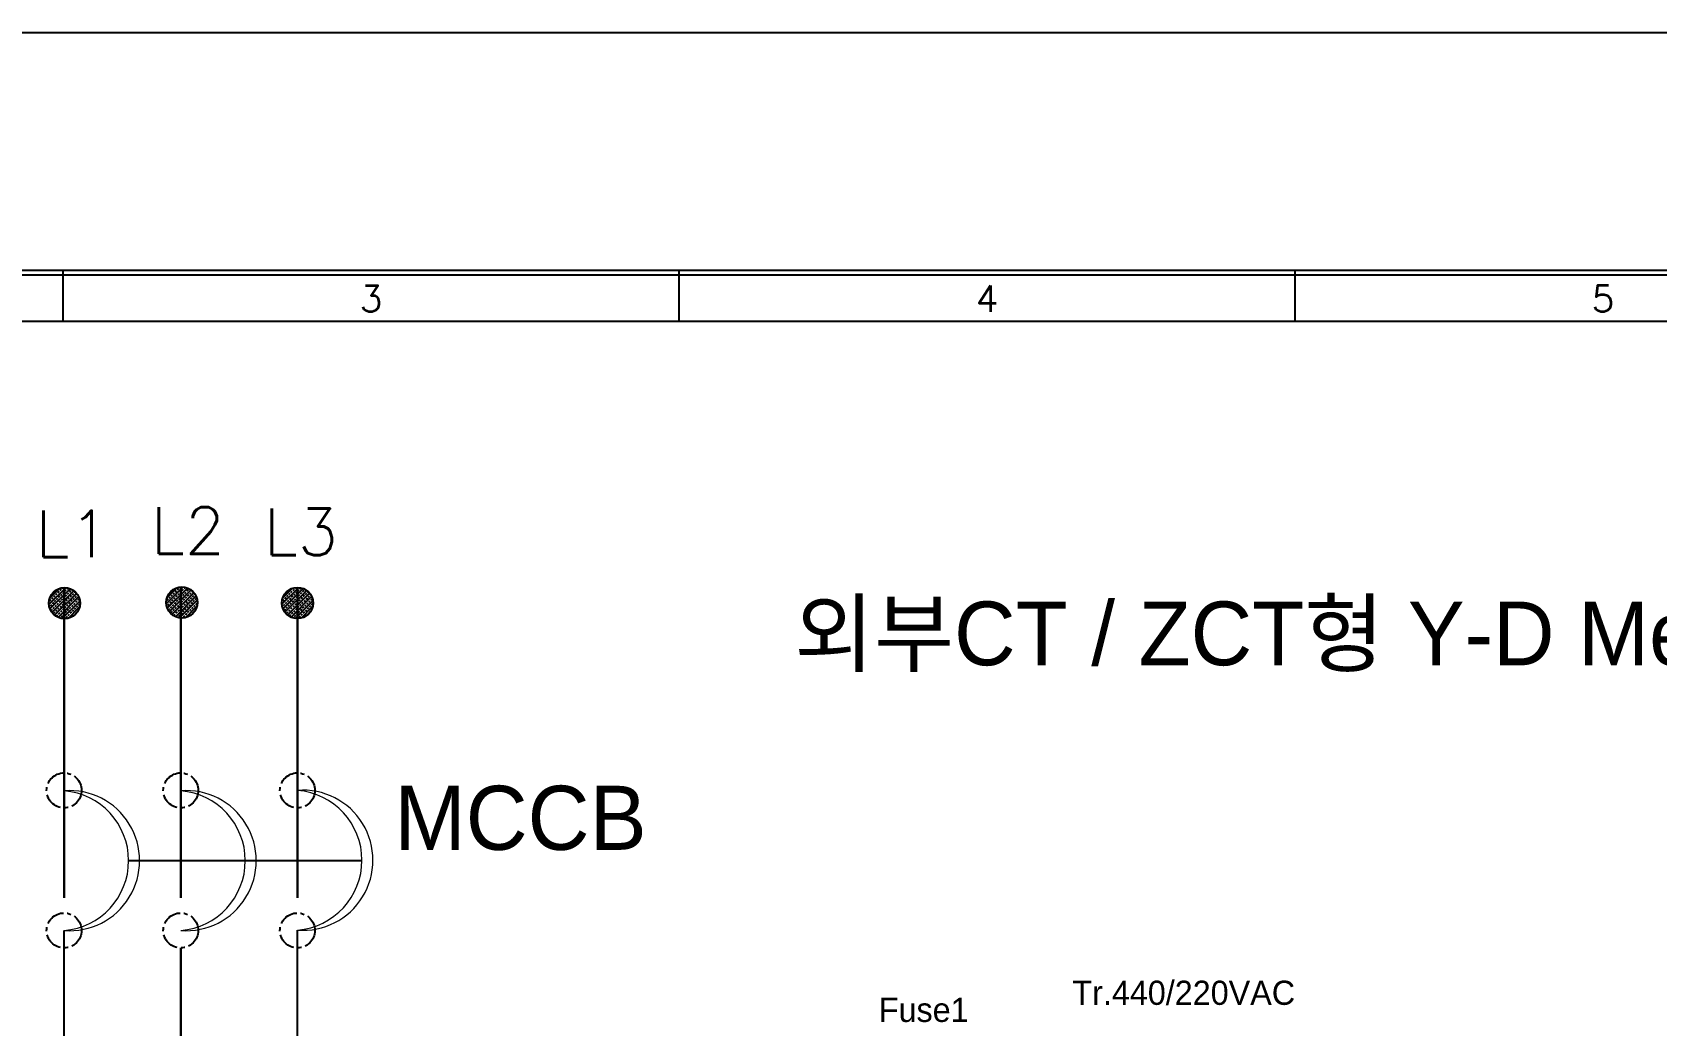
# Model space of a CAD drawing. Header units: millimetres. Extents: x 79 to 919, y 65 to 646.
# Drawn here: x 590.7 to 695.1, y 582.2 to 646 of the extents above; entities that cross this region are included whole.
import ezdxf
from ezdxf.enums import TextEntityAlignment as Align

# ---------------------------------------------------------------- set-up
doc = ezdxf.new("R2010")
doc.units = ezdxf.units.MM
doc.linetypes.add('CENTER', pattern=[2, 1.25, -0.25, 0.25, -0.25])
for name, color, linetype in [('1', 1, 'CENTER'), ('20', 2, 'Continuous'), ('30', 3, 'Continuous'), ('70', 7, 'Continuous'), ('ASHADE', 7, 'Continuous')]:
    doc.layers.add(name, color=color, linetype=linetype)
doc.styles.add('ghs', font='NGULIM.TTF')
doc.styles.add('SIMPLEX', font='SIMPLEX')

msp = doc.modelspace()

# ---------------------------------------------------------------- linework, layer by layer
at = {"color": 0, "lineweight": 30}
for p, q in [((592.735, 610.363), (592.735, 590.425)), ((600.235, 610.405), (600.235, 590.425)), ((607.735, 610.376), (607.735, 590.425)), ((600.235, 587.211), (600.235, 565.178))]:
    msp.add_line(p, q, dxfattribs=at)
at = {"color": 0}
msp.add_line((596.881, 592.836), (611.881, 592.836), dxfattribs=at)
msp.add_lwpolyline([(79.485, 646.03), (919.402, 646.03), (919.402, 64.992), (79.485, 64.992)], close=True)
at = {"layer": '1', "color": 0}
for centre in [(592.735, 597.336), (600.235, 597.336), (607.735, 597.336), (592.735, 588.336), (600.235, 588.336), (607.735, 588.336)]:
    msp.add_circle(centre, 1.125, dxfattribs=at)
at = {"layer": '20', "color": 7}
msp.add_line((506.834, 627.486), (876.5, 627.486), dxfattribs=at)
at = {"layer": '30', "color": 7}
for p, q in [((592.667, 627.486), (592.667, 630.753)), ((632.267, 627.486), (632.267, 630.753)), ((671.867, 627.486), (671.867, 630.753))]:
    msp.add_line(p, q, dxfattribs=at)
at = {"layer": '70'}
for p, q in [((591.76, 609.285), (592.836, 610.36)), ((591.812, 609.69), (592.43, 610.309)), ((591.826, 608.997), (593.123, 610.294)), ((591.94, 609.641), (592.028, 609.73)), ((591.952, 608.77), (593.351, 610.168)), ((592.072, 609.774), (592.161, 609.862)), ((592.125, 608.589), (593.532, 609.996)), ((592.205, 609.907), (592.293, 609.995)), ((592.338, 610.039), (592.426, 610.128)), ((592.343, 608.453), (593.667, 609.778)), ((592.382, 609.73), (592.47, 609.818)), ((592.47, 610.172), (592.559, 610.26)), ((592.514, 609.862), (592.603, 609.951)), ((592.603, 610.304), (592.657, 610.358)), ((592.647, 609.995), (592.735, 610.083)), ((592.691, 609.686), (592.78, 609.774)), ((592.78, 610.128), (592.868, 610.216)), ((592.824, 609.818), (592.912, 609.907)), ((592.912, 610.26), (592.988, 610.336)), ((592.956, 609.951), (593.045, 610.039)), ((593.001, 609.641), (593.089, 609.73)), ((593.089, 610.083), (593.177, 610.172)), ((593.133, 609.774), (593.222, 609.862)), ((593.222, 610.216), (593.243, 610.237)), ((593.266, 609.907), (593.354, 609.995)), ((593.398, 610.039), (593.447, 610.087)), ((593.442, 609.73), (593.531, 609.818)), ((593.575, 609.862), (593.605, 609.893)), ((599.304, 609.329), (600.38, 610.405)), ((599.356, 609.734), (599.975, 610.353)), ((599.37, 609.042), (600.667, 610.338)), ((599.484, 609.686), (599.572, 609.774)), ((599.496, 608.814), (600.895, 610.212)), ((599.617, 609.818), (599.705, 609.907)), ((599.669, 608.633), (601.076, 610.04)), ((599.749, 609.951), (599.838, 610.039)), ((599.793, 609.641), (599.882, 609.73)), ((599.882, 610.083), (599.97, 610.172)), ((599.887, 608.497), (601.211, 609.822)), ((599.926, 609.774), (600.014, 609.862)), ((600.014, 610.216), (600.103, 610.304)), ((600.059, 609.907), (600.147, 609.995)), ((600.147, 610.349), (600.201, 610.403)), ((600.191, 610.039), (600.28, 610.128)), ((600.235, 609.73), (600.324, 609.818)), ((600.324, 610.172), (600.412, 610.26)), ((600.368, 609.862), (600.456, 609.951)), ((600.456, 610.304), (600.533, 610.38)), ((600.501, 609.995), (600.589, 610.083)), ((600.545, 609.686), (600.633, 609.774)), ((600.633, 610.128), (600.722, 610.216)), ((600.677, 609.818), (600.766, 609.907)), ((600.766, 610.26), (600.787, 610.282)), ((600.81, 609.951), (600.898, 610.039)), ((600.854, 609.641), (600.942, 609.73)), ((600.942, 610.083), (600.991, 610.132)), ((600.987, 609.774), (601.075, 609.862)), ((601.119, 609.907), (601.15, 609.937)), ((606.738, 609.297), (607.814, 610.373)), ((606.79, 609.703), (607.409, 610.321)), ((606.805, 609.01), (608.101, 610.307)), ((606.918, 609.654), (607.007, 609.743)), ((606.931, 608.783), (608.329, 610.181)), ((607.051, 609.787), (607.139, 609.875)), ((607.103, 608.601), (608.51, 610.008)), ((607.184, 609.919), (607.272, 610.008)), ((607.316, 610.052), (607.405, 610.14)), ((607.321, 608.466), (608.646, 609.79)), ((607.36, 609.743), (607.449, 609.831)), ((607.449, 610.185), (607.537, 610.273)), ((607.493, 609.875), (607.581, 609.964)), ((607.581, 610.317), (607.635, 610.371)), ((607.626, 610.008), (607.714, 610.096)), ((607.67, 609.698), (607.758, 609.787)), ((607.758, 610.14), (607.846, 610.229)), ((607.802, 609.831), (607.891, 609.919)), ((607.891, 610.273), (607.967, 610.349)), ((607.935, 609.964), (608.023, 610.052)), ((607.979, 609.654), (608.067, 609.743)), ((608.067, 610.096), (608.156, 610.185)), ((608.112, 609.787), (608.2, 609.875)), ((608.2, 610.229), (608.221, 610.25)), ((608.244, 609.919), (608.333, 610.008)), ((608.377, 610.052), (608.425, 610.1)), ((608.421, 609.743), (608.509, 609.831)), ((608.554, 609.875), (608.584, 609.905)), ((591.762, 609.463), (591.763, 609.465)), ((591.784, 609.132), (591.807, 609.155)), ((591.807, 609.509), (591.896, 609.597)), ((591.851, 609.199), (591.94, 609.288)), ((591.896, 608.89), (591.984, 608.978)), ((591.984, 609.332), (592.072, 609.42)), ((592.028, 609.023), (592.117, 609.111)), ((592.072, 608.713), (592.161, 608.802)), ((592.117, 609.465), (592.205, 609.553)), ((592.161, 609.155), (592.249, 609.244)), ((592.205, 608.846), (592.293, 608.934)), ((592.249, 609.597), (592.338, 609.686)), ((592.293, 609.288), (592.382, 609.376)), ((592.338, 608.978), (592.426, 609.067)), ((592.382, 608.669), (592.47, 608.758)), ((592.426, 609.42), (592.514, 609.509)), ((592.47, 609.111), (592.559, 609.199)), ((592.514, 608.802), (592.603, 608.89)), ((592.559, 609.553), (592.647, 609.641)), ((592.603, 609.244), (592.691, 609.332)), ((592.616, 608.373), (593.747, 609.504)), ((592.647, 608.934), (592.735, 609.023)), ((592.691, 608.625), (592.78, 608.713)), ((592.735, 609.376), (592.824, 609.465)), ((592.78, 609.067), (592.868, 609.155)), ((592.824, 608.758), (592.912, 608.846)), ((592.868, 609.509), (592.956, 609.597)), ((592.912, 609.199), (593.001, 609.288)), ((592.956, 608.89), (593.045, 608.978)), ((592.987, 608.39), (593.73, 609.133)), ((593.045, 609.332), (593.133, 609.42)), ((593.089, 609.023), (593.177, 609.111)), ((593.133, 608.713), (593.222, 608.802)), ((593.177, 609.465), (593.266, 609.553)), ((593.222, 609.155), (593.31, 609.244)), ((593.266, 608.846), (593.354, 608.934)), ((593.31, 609.597), (593.398, 609.686)), ((593.354, 609.288), (593.442, 609.376)), ((593.398, 608.978), (593.487, 609.067)), ((593.442, 608.669), (593.531, 608.758)), ((593.487, 609.42), (593.575, 609.509)), ((593.531, 609.111), (593.619, 609.199)), ((593.575, 608.802), (593.602, 608.828)), ((593.619, 609.553), (593.708, 609.641)), ((593.663, 609.244), (593.752, 609.332)), ((599.306, 609.508), (599.307, 609.509)), ((599.328, 609.176), (599.351, 609.199)), ((599.351, 609.553), (599.44, 609.641)), ((599.396, 609.244), (599.484, 609.332)), ((599.44, 608.934), (599.528, 609.023)), ((599.528, 609.376), (599.617, 609.465)), ((599.572, 609.067), (599.661, 609.155)), ((599.617, 608.758), (599.705, 608.846)), ((599.661, 609.509), (599.749, 609.597)), ((599.705, 609.199), (599.793, 609.288)), ((599.749, 608.89), (599.838, 608.978)), ((599.838, 609.332), (599.926, 609.42)), ((599.882, 609.023), (599.97, 609.111)), ((599.926, 608.713), (600.014, 608.802)), ((599.97, 609.465), (600.059, 609.553)), ((600.014, 609.155), (600.103, 609.244)), ((600.059, 608.846), (600.147, 608.934)), ((600.103, 609.597), (600.191, 609.686)), ((600.147, 609.288), (600.235, 609.376)), ((600.161, 608.418), (601.291, 609.548)), ((600.191, 608.978), (600.28, 609.067)), ((600.235, 608.669), (600.324, 608.758)), ((600.28, 609.42), (600.368, 609.509)), ((600.324, 609.111), (600.412, 609.199)), ((600.368, 608.802), (600.456, 608.89)), ((600.412, 609.553), (600.501, 609.641)), ((600.456, 609.244), (600.545, 609.332)), ((600.501, 608.934), (600.589, 609.023)), ((600.531, 608.434), (601.274, 609.178)), ((600.545, 608.625), (600.633, 608.713)), ((600.589, 609.376), (600.677, 609.465)), ((600.633, 609.067), (600.722, 609.155)), ((600.677, 608.758), (600.766, 608.846)), ((600.722, 609.509), (600.81, 609.597)), ((600.766, 609.199), (600.854, 609.288)), ((600.81, 608.89), (600.898, 608.978)), ((600.898, 609.332), (600.987, 609.42)), ((600.942, 609.023), (601.031, 609.111)), ((600.987, 608.713), (601.075, 608.802)), ((601.031, 609.465), (601.119, 609.553)), ((601.075, 609.155), (601.163, 609.244)), ((601.119, 608.846), (601.146, 608.872)), ((601.163, 609.597), (601.252, 609.686)), ((601.208, 609.288), (601.296, 609.376)), ((606.74, 609.476), (606.742, 609.477)), ((606.763, 609.145), (606.786, 609.168)), ((606.786, 609.522), (606.874, 609.61)), ((606.83, 609.212), (606.918, 609.301)), ((606.874, 608.903), (606.963, 608.991)), ((606.963, 609.345), (607.051, 609.433)), ((607.007, 609.035), (607.095, 609.124)), ((607.051, 608.726), (607.139, 608.814)), ((607.095, 609.477), (607.184, 609.566)), ((607.139, 609.168), (607.228, 609.256)), ((607.184, 608.859), (607.272, 608.947)), ((607.228, 609.61), (607.316, 609.698)), ((607.272, 609.301), (607.36, 609.389)), ((607.316, 608.991), (607.405, 609.08)), ((607.36, 608.682), (607.449, 608.77)), ((607.405, 609.433), (607.493, 609.522)), ((607.449, 609.124), (607.537, 609.212)), ((607.493, 608.814), (607.581, 608.903)), ((607.537, 609.566), (607.626, 609.654)), ((607.581, 609.256), (607.67, 609.345)), ((607.595, 608.386), (608.725, 609.517)), ((607.626, 608.947), (607.714, 609.035)), ((607.67, 608.638), (607.758, 608.726)), ((607.714, 609.389), (607.802, 609.477)), ((607.758, 609.08), (607.846, 609.168)), ((607.802, 608.77), (607.891, 608.859)), ((607.846, 609.522), (607.935, 609.61)), ((607.891, 609.212), (607.979, 609.301)), ((607.935, 608.903), (608.023, 608.991)), ((607.965, 608.403), (608.709, 609.146)), ((607.979, 608.594), (608.067, 608.682)), ((608.023, 609.345), (608.112, 609.433)), ((608.067, 609.035), (608.156, 609.124)), ((608.112, 608.726), (608.2, 608.814)), ((608.156, 609.477), (608.244, 609.566)), ((608.2, 609.168), (608.288, 609.256)), ((608.244, 608.859), (608.333, 608.947)), ((608.288, 609.61), (608.377, 609.698)), ((608.333, 609.301), (608.421, 609.389)), ((608.377, 608.991), (608.465, 609.08)), ((608.421, 608.682), (608.509, 608.77)), ((608.465, 609.433), (608.554, 609.522)), ((608.509, 609.124), (608.598, 609.212)), ((608.554, 608.814), (608.58, 608.841)), ((608.598, 609.566), (608.686, 609.654)), ((608.642, 609.256), (608.73, 609.345)), ((592.249, 608.537), (592.338, 608.625)), ((592.471, 608.405), (592.514, 608.448)), ((592.559, 608.492), (592.647, 608.581)), ((592.784, 608.364), (592.824, 608.404)), ((592.868, 608.448), (592.956, 608.537)), ((593.001, 608.581), (593.089, 608.669)), ((593.31, 608.537), (593.398, 608.625)), ((599.793, 608.581), (599.882, 608.669)), ((600.016, 608.449), (600.059, 608.492)), ((600.103, 608.537), (600.191, 608.625)), ((600.328, 608.408), (600.368, 608.448)), ((600.412, 608.492), (600.501, 608.581)), ((600.854, 608.581), (600.942, 608.669)), ((607.228, 608.549), (607.316, 608.638)), ((607.45, 608.418), (607.493, 608.461)), ((607.537, 608.505), (607.626, 608.594)), ((607.762, 608.377), (607.802, 608.417)), ((607.846, 608.461), (607.935, 608.549)), ((608.288, 608.549), (608.377, 608.638))]:
    msp.add_line(p, q, dxfattribs=at)
at = {"layer": '70', "color": 7}
for points in [[(879.767, 363.453), (503.567, 363.453), (503.567, 630.753), (879.767, 630.753)], [(879.47, 363.75), (503.864, 363.75), (503.864, 630.456), (879.47, 630.456)]]:
    msp.add_lwpolyline(points, close=True, dxfattribs=at)
at = {"layer": '70'}
for centre in [(592.757, 609.363), (600.301, 609.408), (607.735, 609.376)]:
    msp.add_circle(centre, 1, dxfattribs=at)
at = {"layer": '70', "lineweight": 15}
for centre, start, end in [((593.09, 592.822), 265.47912, 94.52088), ((592.381, 592.822), 274.52088, 85.47912), ((600.59, 592.822), 265.47912, 94.52088), ((599.881, 592.822), 274.52088, 85.47912), ((608.09, 592.85), 265.47912, 94.52088), ((607.381, 592.85), 274.52088, 85.47912)]:
    msp.add_arc(centre, 4.5, start, end, dxfattribs=at)
at = {"layer": 'ASHADE', "color": 0, "linetype": 'ByBlock', "lineweight": 25}
for p, q in [((592.735, 565.178), (592.735, 588.336)), ((607.735, 565.178), (607.735, 588.364))]:
    msp.add_line(p, q, dxfattribs=at)

# ---------------------------------------------------------------- texts
at = {"color": 0, "style": 'SIMPLEX'}
for s, p in [('L1', (590.904, 612.314)), ('L2', (598.32, 612.532)), ('L3', (605.582, 612.441))]:
    msp.add_text(s, height=3, dxfattribs=at).set_placement(p)
at = {"layer": '30', "color": 7, "style": 'SIMPLEX'}
for s, p in [('3', (612.467, 628.925)), ('4', (652.067, 628.925)), ('5', (691.667, 628.925))]:
    msp.add_text(s, height=1.683, dxfattribs=at).set_placement(p, align=Align.MIDDLE)
at = {"layer": 'ASHADE', "color": 0, "linetype": 'ByBlock', "lineweight": 25, "ltscale": 2, "style": 'ghs'}
for s, height, p in [('외부CT / ZCT형 Y-D Meter RUN, STOP,Reset 일체형 ', 4.095, (639.671, 605.375)), ('Tr.440/220VAC', 1.55336, (657.554, 583.558)), ('Fuse1', 1.5534, (645.109, 582.459))]:
    msp.add_text(s, height=height, dxfattribs=at).set_placement(p)
at = {"layer": 'ASHADE', "ltscale": 2, "style": 'ghs'}
msp.add_text('MCCB', height=4.1192, dxfattribs=at).set_placement((613.966, 593.516))

doc.saveas('drawing.dxf')
